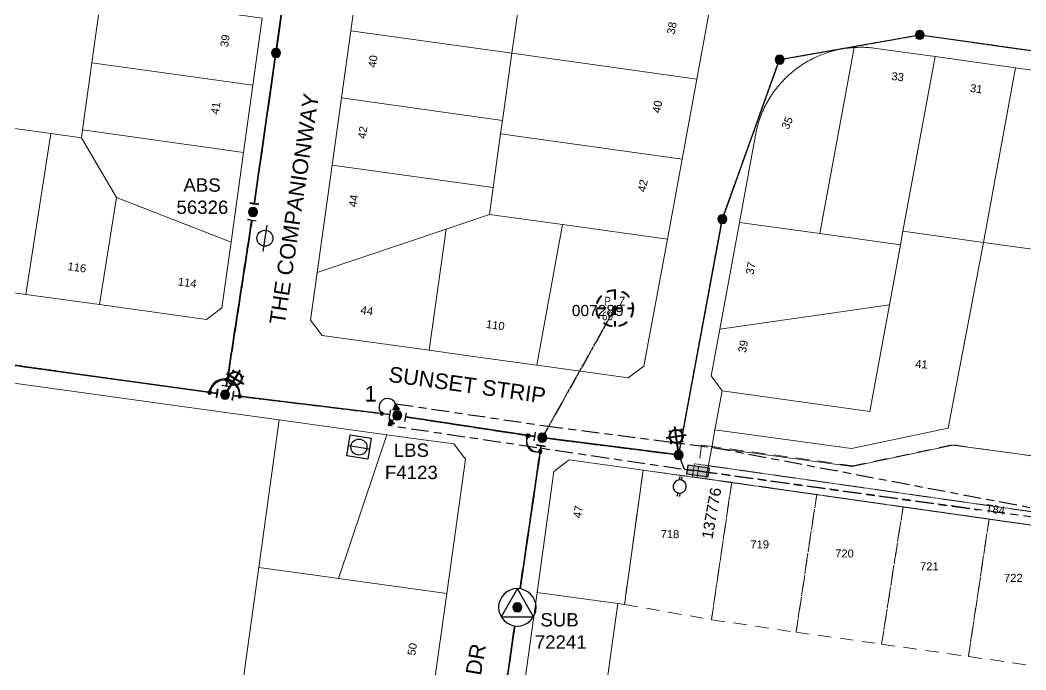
# Model space of a CAD drawing. Header units: metres. Extents: x 273078 to 274216, y 6095183 to 6095936.
# Drawn here: x 273690.5 to 273916.7, y 6095410.3 to 6095556.4 of the extents above; entities that cross this region are included whole.
import ezdxf
from ezdxf.enums import TextEntityAlignment as Align

# ---------------------------------------------------------------- set-up
doc = ezdxf.new("R2010")
doc.units = ezdxf.units.M
for name, pattern in [('Cable Exist OH', [1, 1, 0]), ('Cable Exist UG', [8.2, 4, -1.2, 1.8, -1.2]), ('Dash', [5, 3, -2]), ('HIDDEN', [0.375, 0.25, -0.125]), ('HIDDEN2', [0.1875, 0.125, -0.0625])]:
    doc.linetypes.add(name, pattern=pattern)
doc.layers.get('0').update_dxf_attribs({"color": 6})
for name, color, linetype, lineweight in [('Cadastre Developer_SP_EXT', 9, 'Continuous', 5), ('Cadastre Land Parcels_SP_EXT', 9, 'Continuous', 5), ('Cadastre Other Property_SP_EXT', 9, 'HIDDEN', 5)]:
    doc.layers.add(name, color=color, linetype=linetype, lineweight=lineweight)
for name, color, linetype in [('Equip_HV_EXT', 7, 'Continuous'), ('Equip_HV_NEW', 2, 'Continuous'), ('Equip_LV_EXT', 7, 'Continuous'), ('Equip_LV_NEW', 2, 'Continuous'), ('Equip_SL_EXT', 7, 'Continuous'), ('Equip_SP_EXT', 7, 'Continuous'), ('Equip_SP_HV_EXT', 7, 'Continuous'), ('Equip_SP_HV_NEW', 2, 'Continuous'), ('Equip_SP_SL_EXT', 7, 'Continuous'), ('Mains_HV_EXT', 7, 'Continuous'), ('Mains_HV_NEW_Hardwired', 7, 'Continuous'), ('Mains_LV_EXT', 7, 'Continuous'), ('Mains_LV_NEW_Hardwired', 2, 'Continuous'), ('Mains_SL_EXT', 7, 'Continuous'), ('Notes', 7, 'Continuous'), ('OH_Details_SP_MISC', 7, 'Continuous'), ('Sub_SP_TR_HV_LV_EXT', 7, 'Continuous'), ('SupportsOH_SP_TR_HV_LV_SL_EXT', 7, 'Continuous'), ('SupportsUG_SP_LV_EXT', 7, 'Continuous'), ('UG_Details_SP_MISC', 7, 'Continuous')]:
    doc.layers.add(name, color=color, linetype=linetype)
doc.styles.add('HVSW_LABEL', font='arial.ttf')
doc.styles.add('iecARIAL', font='arial.ttf', dxfattribs={"height": 2})
doc.styles.add('IESYMBOL1', font='isocp.shx')
doc.styles.add('POLE_LABEL', font='arial.ttf')
doc.styles.add('SLCP_LABEL', font='arial.ttf', dxfattribs={"height": 3.5})
doc.styles.get("Standard").update_dxf_attribs({"font": 'arial.ttf'})

# ---------------------------------------------------------------- blocks, each defined once
blk = doc.blocks.new('SUB_POLE_EXT')
blk.add_wipeout([(0, 4.22), (0.42, 4.2), (0.83, 4.14), (1.21, 4.05), (1.62, 3.9), (1.99, 3.72), (2.35, 3.51), (2.68, 3.26), (2.99, 2.99), (3.28, 2.66), (3.52, 2.34), (3.76, 1.92), (3.9, 1.62), (4.04, 1.23), (4.18, 0.63), (4.22, 0), (4.18, -0.61), (4.06, -1.15), (3.9, -1.62), (3.58, -2.24), (3.22, -2.73), (2.97, -3.01), (2.68, -3.26), (2.36, -3.5), (2, -3.72), (1.64, -3.89), (1.25, -4.03), (0.82, -4.14), (0.42, -4.2), (0, -4.22), (-0.41, -4.2), (-0.8, -4.15), (-1.21, -4.05), (-1.62, -3.9), (-1.99, -3.73), (-2.35, -3.51), (-2.68, -3.26), (-2.96, -3.02), (-3.23, -2.72), (-3.51, -2.35), (-3.71, -2.01), (-3.91, -1.6), (-4.05, -1.21), (-4.16, -0.76), (-4.22, -0.14), (-4.21, 0.39), (-4.14, 0.83), (-4.03, 1.27), (-3.9, 1.63), (-3.71, 2.02), (-3.5, 2.37), (-3.28, 2.67), (-2.99, 2.99), (-2.68, 3.27), (-2.33, 3.52), (-1.98, 3.73), (-1.63, 3.9), (-1.2, 4.05), (-0.78, 4.15), (-0.4, 4.21)])
blk.add_line((2.16, 0.48), (2.16, 0.48, 0))
blk.add_lwpolyline([(-4.22, 0, 1), (4.22, 0, 1)], format="xyb", close=True)
blk.add_lwpolyline([(2.14, 0.52), (0, 4.22), (-3.66, -2.11), (3.66, -2.11)], close=True)
for tag, height, flags, p in [('ASSET_NUM', 3.5, 8, (2, 2)), ('STREET_CODE', 0.2, 9, (1.5, 0)), ('CONSTRUCTED_VOLTAGE', 0.2, 9, (1.5, -0.2)), ('OPERATING_VOLTAGE', 0.2, 9, (1.5, -0.6)), ('OPERATED_BY', 0.2, 9, (1.5, -0.8)), ('ORIENTATION', 0.2, 9, (1.5, -1.2)), ('OWNED_BY', 0.2, 9, (1.5, -1.4)), ('SECONDARY_VOLTAGE', 0.2, 9, (1.5, -1.6)), ('STATE', 0.2, 9, (1.5, -1.8)), ('SUBSTATION_TYPE', 0.2, 9, (1.5, -2)), ('NO_PHASES', 0.2, 9, (1.5, -0.4)), ('MAINTAINED_BY', 0.2, 9, (1.5, -1)), ('USAGE', 0.2, 9, (1.5, -2.2)), ('STREETNAME', 0.2, 9, (1.5, -2.8)), ('SUBURB', 0.2, 9, (1.5, -3)), ('Z', 0.2, 1, (1.5, -3.4)), ('LEGEND', 0.2, 9, (1.5, -2.4)), ('LOCATION', 0.2, 9, (1.5, -2.6)), ('NOTES', 0.2, 9, (1.5, -3.2))]:
    blk.add_attdef(tag, text='', height=height, dxfattribs=dict(flags=flags)).set_placement(p, align=Align.MIDDLE_LEFT)
blk = doc.blocks.new('PILLAR_EXT')
blk.add_hatch(color=256).paths.add_polyline_path([(-2.475, 0.99), (-2.475, -0.99), (2.475, -0.99), (2.475, 0.99)])
blk.add_lwpolyline([(-2.475, -0.99), (2.475, -0.99), (2.475, 0.99), (-2.475, 0.99)], close=True)
at = {"style": 'iecARIAL', "flags": 8}
blk.add_attdef('ASSET_NUM', (1.5, 3.5), '', height=2.5, dxfattribs=at)
for tag, p, flags in [('OWNED_BY', (0, -0.2), 9), ('STATE', (0, -0.4), 9), ('SUPPORT_TYPE', (0, -0.6), 9), ('STREETNAME', (0, -1.8), 9), ('SUBURB', (0, -2), 1), ('USAGE', (0, -0.8), 9), ('LEGEND', (0, -1), 9), ('LOCATION', (0, -1.2), 9), ('NOTES', (0, -1.4), 9), ('PARENT', (0, -1.6), 9)]:
    blk.add_attdef(tag, p, '', height=0.2, dxfattribs=dict(flags=flags))
blk = doc.blocks.new('SL_LANTERN_EXT')
at = {"lineweight": 40}
for p, q in [((-1.46, 5.68), (-1.06, 5.28)), ((0, 1.97), (0, 6.47)), ((1.46, 5.68), (1.06, 5.28)), ((-2.25, 4.22), (2.25, 4.22)), ((-1.46, 2.76), (-1.06, 3.16)), ((0, 0), (0, 2.72)), ((1.46, 2.76), (1.06, 3.16))]:
    blk.add_line(p, q, dxfattribs=at)
blk.add_circle((0, 4.22), 1.5, dxfattribs=at)
at = {"style": 'iecARIAL', "flags": 8}
blk.add_attdef('ASSET_NUM', (1.5, 1.5), '', height=2.5, dxfattribs=at)
for tag, p, height, flags in [('OPERATING_VOLTAGE', (0.98, -1.65), 0.2, 9), ('ORIENTATION', (0.98, -1.85), 0.2, 9), ('OWNED_BY', (0.98, -2.05), 0.2, 9), ('STATE', (0.98, -2.25), 0.2, 9), ('CONSTRUCTED_VOLTAGE', (0.98, -0.65), 0.2, 9), ('CONTROL_TYPE', (0.98, -0.85), 0.2, 9), ('LANTERN_PURPOSE', (0.98, -1.05), 0.2, 9), ('LANTERN_TYPE', (0.98, -1.25), 0.2, 9), ('NO_PHASES', (0.98, -1.45), 0.2, 9), ('USAGE', (0.98, -2.45), 0.2, 9), ('LNUMBER', (2.18, -3.25), 2.5, 8), ('CEXIST', (0.98, -2.65), 0.2, 9), ('CNEW', (0.98, -2.85), 0.2, 9), ('CNUMBER', (0.98, -3.05), 0.2, 9), ('CREMOVE', (0.98, -3.25), 0.2, 9), ('CREPLACE', (0.98, -3.45), 0.2, 9), ('LKINGHEIGHT', (0.98, -3.65), 0.2, 9), ('LBRACKET', (0.98, -3.85), 0.2, 9), ('LBRACKETVOCAB', (0.98, -4.05), 0.2, 9), ('LCATEGORY', (0.98, -4.25), 0.2, 9), ('LCHARGE1', (0.98, -4.45), 0.2, 9), ('LCHARGE1PERCENT', (0.98, -4.65), 0.2, 9), ('LCHARGE2', (0.98, -4.85), 0.2, 9), ('LCHARGE2PERCENT', (0.98, -5.05), 0.2, 9), ('LCHARGE3', (0.98, -5.25), 0.2, 9), ('LCHARGE3PERCENT', (0.98, -5.45), 0.2, 9), ('LEXIST', (0.98, -5.65), 0.2, 9), ('LLAMP', (0.98, -5.85), 0.2, 9), ('LLAMPVOCAB', (0.98, -6.05), 0.2, 9), ('LMAST', (0.98, -6.25), 0.2, 9), ('LMASTVOCAB', (0.98, -6.45), 0.2, 9), ('LNEW', (0.98, -6.65), 0.2, 9), ('LANTNUMBER', (0.98, -6.85), 0.2, 9), ('STREETNAME', (0.98, -9.25), 0.2, 9), ('LOUTREACH', (0.98, -7.25), 0.2, 9), ('LOUTREACHVOCAB', (0.98, -7.45), 0.2, 9), ('LRATECODE', (0.98, -7.65), 0.2, 9), ('LREMOVE', (0.98, -7.85), 0.2, 9), ('LREPLACE', (0.98, -8.05), 0.2, 9), ('LTYPE', (0.98, -8.25), 0.2, 9), ('LTYPEVOCAB', (0.98, -8.45), 0.2, 9), ('LEGEND', (0.98, -8.65), 0.2, 9), ('LOCATION', (0.98, -8.85), 0.2, 9), ('NOTES', (0.98, -9.05), 0.2, 9), ('SUBURB', (0.98, -9.45), 0.2, 1)]:
    blk.add_attdef(tag, p, '', height=height, dxfattribs=dict(flags=flags))
blk = doc.blocks.new('POLE_EXT')
blk.add_hatch(color=256).paths.add_polyline_path([(-1, 0, 1), (1, 0, 1)])
blk.add_lwpolyline([(-1, 0, 1), (1, 0, 1)], format="xyb", close=True)
for tag, height, flags, p in [('pNumber', 2.5, 8, (-17.84, 2.07)), ('OWNED_BY', 0.2, 9, (1.35, -0.4)), ('SPECIAL_USE', 0.2, 9, (1.35, -0.8)), ('STATE', 0.2, 9, (1.35, -1)), ('cLV', 0.2, 9, (1.35, -1.4)), ('hDepth', 0.2, 9, (1.35, -1.6)), ('hDia', 0.2, 9, (1.35, -1.8)), ('cHV', 0.2, 9, (1.35, -2)), ('PARENT', 0.2, 9, (1.35, -0.6)), ('USAGE', 0.2, 9, (1.35, -1.2)), ('LBRACKET', 0.2, 9, (1.35, -2.2)), ('cLinedev', 0.2, 9, (1.35, -3.4)), ('pExisting', 0.2, 9, (1.35, -3.8)), ('pFooting', 0.2, 9, (1.35, -4.4)), ('pNew', 0.2, 9, (1.35, -4.6)), ('LExisting', 0.2, 9, (1.35, -2.4)), ('LANTNUMBER', 0.2, 9, (1.35, -2.6)), ('LOther', 0.2, 9, (1.35, -2.8)), ('LRemove', 0.2, 9, (1.35, -3)), ('LEGEND', 0.2, 9, (1.35, -3.2)), ('LOCATION', 0.2, 9, (1.35, -3.6)), ('PFNUMBER', 0.2, 9, (1.35, -4)), ('NEWPFNUMBER', 0.2, 9, (1.35, -4.2)), ('pRelocate', 0.2, 9, (1.35, -5)), ('pRemove', 0.2, 9, (1.35, -5.2)), ('pReplace', 0.2, 9, (1.35, -5.4)), ('pStay', 0.2, 9, (1.35, -5.6)), ('pType', 0.2, 9, (1.35, -5.8)), ('cspan', 0.2, 9, (1.35, -6)), ('STREETNAME', 0.2, 9, (1.35, -6.2)), ('SUBURB', 0.2, 9, (1.35, -6.4)), ('NOTES', 0.2, 9, (1.35, -6.6)), ('MAINTAINED_BY', 0.2, 9, (1.36, -6.81)), ('OPERATED_BY', 0.2, 9, (1.36, -7.01))]:
    blk.add_attdef(tag, text='', height=height, dxfattribs=dict(flags=flags)).set_placement(p, align=Align.MIDDLE_LEFT)
at = {"style": 'POLE_LABEL'}
for tag, height, flags, p in [('ASSET_NUM', 2.5, 8, (2, 2)), ('STRUCTURE_PLANT_NUMBER', 0.2, 9, (1.35, 0.03)), ('STREET_CODE', 0.2, 9, (1.35, -0.2))]:
    blk.add_attdef(tag, text='', height=height, dxfattribs=dict(at, flags=flags)).set_placement(p, align=Align.MIDDLE_LEFT)
at = {"flags": 1}
blk.add_attdef('Z', (1.35, -7.33), '', height=0.2, dxfattribs=at)
blk = doc.blocks.new('LV_UG_LINKS_OPEN_EXT')
blk.add_wipeout([(-0.25, 1.47), (-0.43, 1.43), (-0.61, 1.36), (-0.77, 1.28), (-0.93, 1.17), (-1.07, 1.05), (-1.19, 0.9), (-1.29, 0.75), (-1.38, 0.58), (-1.44, 0.4), (-1.48, 0.22), (-1.49, 0.03), (-1.49, -0.16), (-1.45, -0.34), (-1.4, -0.52), (-1.32, -0.69), (-1.23, -0.85), (-1.11, -1), (-0.98, -1.13), (-0.83, -1.24), (-0.66, -1.34), (-0.49, -1.41), (-0.31, -1.46), (-0.13, -1.49), (0.06, -1.49), (0.25, -1.47), (0.43, -1.43), (0.61, -1.36), (0.77, -1.28), (0.93, -1.17), (1.07, -1.05), (1.19, -0.9), (1.29, -0.75), (1.38, -0.58), (1.44, -0.4), (1.48, -0.22), (1.49, -0.03), (1.49, 0.16), (1.45, 0.34), (1.4, 0.52), (1.32, 0.69), (1.23, 0.85), (1.11, 1), (0.98, 1.13), (0.83, 1.24), (0.66, 1.34), (0.49, 1.41), (0.31, 1.46), (0.13, 1.49), (-0.06, 1.49)])
for p, q in [((-0.25, 1.47), (-0.25, 2.22)), ((0.25, 1.47), (0.25, 2.22)), ((-0.25, -1.47), (-0.25, -2.22)), ((0.25, -1.47), (0.25, -2.22))]:
    blk.add_line(p, q)
blk.add_lwpolyline([(0, -1.49, 1), (0, 1.49, 1)], format="xyb", close=True)
at = {"flags": 9}
for tag, p in [('ACTUAL_STATUS', (0, 0)), ('CONSTRUCTED_VOLTAGE', (0, -0.2)), ('OPERATING_VOLTAGE', (0, -0.6)), ('ORIENTATION', (0, -0.8)), ('STATE', (0, -1)), ('SWITCH_TYPE', (0, -1.2)), ('NO_PHASES', (0, -0.4)), ('USAGE', (0, -1.4)), ('NOTES', (0, -1.6))]:
    blk.add_attdef(tag, text='', height=0.2, dxfattribs=at).set_placement(p, align=Align.MIDDLE_LEFT)
at = {"flags": 1}
blk.add_attdef('Z', (0, 0), '', height=0.2, dxfattribs=at)
blk = doc.blocks.new('HV_ABS_CLOSED_EXT')
blk.add_line((-3, 6.87), (3, 6.87))
blk.add_circle((0, 6.87), 1.8)
at = {"style": 'HVSW_LABEL'}
for tag, height, flags, p in [('ASSET_NUM', 3.5, 8, (2, 2)), ('STREET_CODE', 0.2, 9, (0, -0.2))]:
    blk.add_attdef(tag, text='', height=height, dxfattribs=dict(at, flags=flags)).set_placement(p, align=Align.MIDDLE_LEFT)
at = {"flags": 1}
blk.add_attdef('Z', (0, 0), '', height=0.2, dxfattribs=at)
at = {"flags": 9}
for tag, p in [('ACTUAL_STATUS', (0, -0.4)), ('CONSTRUCTED_VOLTAGE', (0, -0.6)), ('OPERATING_VOLTAGE', (0, -1)), ('ORIENTATION', (0, -1.2)), ('OWNED_BY', (0, -1.4)), ('STATE', (0, -1.6)), ('SWITCH_TYPE', (0, -1.8)), ('NO_PHASES', (0, -0.8)), ('USAGE', (0, -2)), ('LEGEND', (0, -2.2)), ('STREETNAME', (0, -2.6)), ('SUBURB', (0, -2.8)), ('LOCATION', (0, -2.4)), ('NOTES', (0, -3))]:
    blk.add_attdef(tag, text='', height=0.2, dxfattribs=at).set_placement(p, align=Align.MIDDLE_LEFT)
blk = doc.blocks.new('SLCP_ZELL_EXT')
blk.add_wipeout([(-0.24, 7.5), (-0.71, 7.47), (-1.17, 7.41), (-1.64, 7.32), (-2.09, 7.21), (-2.54, 7.06), (-2.98, 6.89), (-3.41, 6.69), (-3.82, 6.46), (-4.22, 6.21), (-4.6, 5.93), (-4.96, 5.63), (-5.31, 5.31), (-5.63, 4.96), (-5.93, 4.6), (-6.21, 4.22), (-6.46, 3.82), (-6.69, 3.41), (-6.89, 2.98), (-7.06, 2.54), (-7.21, 2.09), (-7.32, 1.64), (-7.41, 1.17), (-7.47, 0.71), (-7.5, 0.24), (-7.5, -0.24), (-7.47, -0.71), (-7.41, -1.17), (-7.32, -1.64), (-7.21, -2.09), (-7.06, -2.54), (-6.89, -2.98), (-6.69, -3.41), (-6.46, -3.82), (-6.21, -4.22), (-5.93, -4.6), (-5.63, -4.96), (-5.31, -5.31), (-4.96, -5.63), (-4.6, -5.93), (-4.22, -6.21), (-3.82, -6.46), (-3.41, -6.69), (-2.98, -6.89), (-2.54, -7.06), (-2.09, -7.21), (-1.64, -7.32), (-1.17, -7.41), (-0.71, -7.47), (-0.24, -7.5), (0.24, -7.5), (0.71, -7.47), (1.17, -7.41), (1.64, -7.32), (2.09, -7.21), (2.54, -7.06), (2.98, -6.89), (3.41, -6.69), (3.82, -6.46), (4.22, -6.21), (4.6, -5.93), (4.96, -5.63), (5.31, -5.31), (5.63, -4.96), (5.93, -4.6), (6.21, -4.22), (6.46, -3.82), (6.69, -3.41), (6.89, -2.98), (7.06, -2.54), (7.21, -2.09), (7.32, -1.64), (7.41, -1.17), (7.47, -0.71), (7.5, -0.24), (7.5, 0.24), (7.47, 0.71), (7.41, 1.17), (7.32, 1.64), (7.21, 2.09), (7.06, 2.54), (6.89, 2.98), (6.69, 3.41), (6.46, 3.82), (6.21, 4.22), (5.93, 4.6), (5.63, 4.96), (5.31, 5.31), (4.96, 5.63), (4.6, 5.93), (4.22, 6.21), (3.82, 6.46), (3.41, 6.69), (2.98, 6.89), (2.54, 7.06), (2.09, 7.21), (1.64, 7.32), (1.17, 7.41), (0.71, 7.47), (0.24, 7.5)])
at = {"linetype": 'Dash', "lineweight": 40, "ltscale": 0.7}
for p, q in [((0, 4.11), (0, -4.11)), ((-4.11, 0), (4.11, 0))]:
    blk.add_line(p, q, dxfattribs=at)
blk.add_circle((0, 0), 4.11, dxfattribs=at)
at = {"lineweight": 40, "style": 'IESYMBOL1'}
for s, p in [('P', (-1.6, 0)), ('Z', (1.7, 0)), ('60', (-1.61, -3.31))]:
    blk.add_text(s, height=2, dxfattribs=at).set_placement(p, align=Align.BOTTOM_CENTER)
at = {"style": 'SLCP_LABEL'}
for tag, height, flags, p in [('ASSET_NUM', 2.5, 8, (2, 2)), ('STREET_CODE', 0.2, 9, (0, -0.2))]:
    blk.add_attdef(tag, text='', height=height, dxfattribs=dict(at, flags=flags)).set_placement(p, align=Align.MIDDLE_LEFT)
at = {"flags": 1}
blk.add_attdef('Z', (0, 0), '', height=0.2, dxfattribs=at)
at = {"flags": 9}
for tag, p in [('CONSTRUCTED_VOLTAGE', (0, -0.4)), ('CONTROL_TYPE', (0, -0.6)), ('OPERATING_VOLTAGE', (0, -1)), ('ORIENTATION', (0, -1.2)), ('OWNED_BY', (0, -1.4)), ('STATE', (0, -2)), ('NO_PHASES', (0, -0.8)), ('USAGE', (0, -1.6)), ('LOCATION', (0, -1.8)), ('NOTES', (0, -2.2))]:
    blk.add_attdef(tag, text='', height=0.2, dxfattribs=at).set_placement(p, align=Align.MIDDLE_LEFT)
blk = doc.blocks.new('UGOH_NEW')
blk.add_hatch(color=256).paths.add_polyline_path([(-0.75, 1.7), (0.75, 1.7), (0, 3)])
at = {"color": 1}
blk.add_lwpolyline([(-0.75, 1.7), (0.75, 1.7), (0, 3)], close=True, dxfattribs=at)
for tag, flags, p in [('CONSTRUCTED_VOLTAGE', 9, (1.5, 0)), ('ACTUAL_STATUS', 9, (1.5, -1.6)), ('OPERATING_VOLTAGE', 9, (1.5, -0.2)), ('ORIENTATION', 9, (1.5, -0.4)), ('STATE', 9, (1.5, -0.6)), ('OWNED_BY', 9, (1.5, -1)), ('OPERATED_BY', 9, (1.5, -1.2)), ('TYPE', 1, (1.5, -2)), ('USAGE', 9, (1.5, -0.8)), ('MAINTAINED_BY', 9, (1.5, -1.4)), ('NUMBER_OF_PHASES', 9, (1.5, -1.8))]:
    blk.add_attdef(tag, text='', height=0.2, dxfattribs=dict(flags=flags)).set_placement(p, align=Align.MIDDLE_LEFT)
blk = doc.blocks.new('*U140')
blk.add_line((-2.4, 5.4), (2.4, 5.4))
blk.add_lwpolyline([(-2.4, 5.4), (-2.4, 7.8), (2.4, 7.8), (2.4, 3), (-2.4, 3), (-2.4, 5.4)])
blk.add_circle((0, 5.4), 1.8)
for tag, height, flags, p in [('ASSET_NUM', 3.5, 8, (2, 2)), ('ACTUAL_STATUS', 0.2, 9, (1.5, 0)), ('CONSTRUCTED_VOLTAGE', 0.2, 9, (1.5, -0.2)), ('OPERATING_VOLTAGE', 0.2, 9, (1.5, -0.6)), ('ORIENTATION', 0.2, 9, (1.5, -0.8)), ('OWNED_BY', 0.2, 9, (1.5, -1)), ('OPERATED_BY', 0.2, 9, (1.5, -1.2)), ('STATE', 0.2, 9, (1.5, -1.6)), ('SWITCH_TYPE', 0.2, 9, (1.5, -1.8)), ('NO_PHASES', 0.2, 9, (1.5, -0.4)), ('MAINTAINED_BY', 0.2, 9, (1.5, -1.4)), ('USAGE', 0.2, 9, (1.5, -2)), ('LEGEND', 0.2, 9, (1.5, -2.2)), ('STREETNAME', 0.2, 9, (1.5, -2.8)), ('SUBURB', 0.2, 9, (1.5, -3)), ('Z', 0.2, 1, (1.5, -3.4)), ('LOCATION', 0.2, 9, (1.5, -2.4)), ('NOTES', 0.2, 9, (1.5, -2.6)), ('LABEL_ALIGNMENT', 0.2, 9, (1.5, -3.2))]:
    blk.add_attdef(tag, text='', height=height, dxfattribs=dict(flags=flags)).set_placement(p, align=Align.MIDDLE_LEFT)
blk = doc.blocks.new('LV_End Shackle_NEW')
for tag, flags, p in [('CONNECTOR_TYPE', 9, (1.5, 0)), ('CONSTRUCTED_VOLTAGE', 9, (1.5, -0.2)), ('OPERATING_VOLTAGE', 9, (1.5, -0.6)), ('ORIENTATION', 9, (1.5, -0.8)), ('OWNED_BY', 9, (1.5, -1)), ('OPERATED_BY', 9, (1.5, -1.2)), ('STATE', 9, (1.5, -1.6)), ('Z', 1, (1.5, -2.2)), ('NO_PHASES', 9, (1.5, -0.4)), ('MAINTAINED_BY', 9, (1.5, -1.4)), ('USAGE', 9, (1.5, -1.8)), ('NOTES', 9, (1.5, -2))]:
    blk.add_attdef(tag, text='', height=0.2, dxfattribs=dict(flags=flags)).set_placement(p, align=Align.MIDDLE_LEFT)
blk.add_wipeout([(-0.25, 0), (-0.25, 1.81), (0.25, 1.82), (0.25, 0)])
blk.add_line((1, 1.81), (-1, 1.81))
blk = doc.blocks.new('BOND POINT')
blk.add_hatch(color=256).paths.add_polyline_path([(-1, 0, 1), (1, 0, 1)])
blk.add_lwpolyline([(-1, 0, 1), (1, 0, 1)], format="xyb", close=True)
blk = doc.blocks.new('HV_End Shackle_NEW')
for tag, flags, p in [('CONNECTOR_TYPE', 9, (1.5, 0)), ('CONSTRUCTED_VOLTAGE', 9, (1.5, -0.2)), ('OPERATING_VOLTAGE', 9, (1.5, -0.6)), ('ORIENTATION', 9, (1.5, -0.8)), ('OWNED_BY', 9, (1.5, -1)), ('OPERATED_BY', 9, (1.5, -1.2)), ('STATE', 9, (1.5, -1.6)), ('Z', 1, (1.5, -2.2)), ('NO_PHASES', 9, (1.5, -0.4)), ('MAINTAINED_BY', 9, (1.5, -1.4)), ('USAGE', 9, (1.5, -1.8)), ('NOTES', 9, (1.5, -2))]:
    blk.add_attdef(tag, text='', height=0.2, dxfattribs=dict(flags=flags)).set_placement(p, align=Align.MIDDLE_LEFT)
blk.add_wipeout([(-0.25, 0), (-0.25, 1.81), (0.25, 1.82), (0.25, 0)])
blk.add_line((1, 1.81), (-1, 1.81))

msp = doc.modelspace()

# ---------------------------------------------------------------- linework, layer by layer
at = {"layer": 'Cadastre Developer_SP_EXT', "linetype": 'Dash'}
for points in [[(273941.01, 6095501.85), (273933.16, 6095456.31), (273900.14, 6095460.92), (273877.84, 6095456.18), (273846.24, 6095460.52), (273843.74, 6095460.82), (273842.74, 6095453.54), (274020.35, 6095428.28), (274021.7, 6095435.27), (274023.9, 6095445.37), (274024.77, 6095449.54), (274027.03, 6095464.07), (274031.18, 6095489.37), (273941.01, 6095501.85)], [(273830.6, 6095455.19), (273826.4, 6095424.99), (273845.98, 6095421.56), (273850.52, 6095452.48), (273830.6, 6095455.19)], [(273850.52, 6095452.48), (273845.98, 6095421.56), (273865.01, 6095418.76), (273869.66, 6095449.71), (273850.52, 6095452.48)], [(273869.66, 6095449.71), (273865.01, 6095418.76), (273884.25, 6095416.07), (273889.08, 6095446.95), (273869.66, 6095449.71)], [(273889.08, 6095446.95), (273884.25, 6095416.07), (273903.79, 6095413.3), (273908.42, 6095444.2), (273889.08, 6095446.95)], [(273908.42, 6095444.2), (273903.79, 6095413.3), (273922.95, 6095410.51), (273927.96, 6095441.42), (273908.42, 6095444.2)]]:
    msp.add_lwpolyline(points, close=True, dxfattribs=at)
at = {"layer": 'Cadastre Land Parcels_SP_EXT', "linetype": 'Continuous'}
for points in [[(273682.16, 6095533.04), (273697.38, 6095530.91), (273704.23, 6095529.95), (273704.49, 6095531.75), (273704.49, 6095531.75), (273706.6, 6095546.87), (273708.71, 6095561.98), (273710.82, 6095577.1), (273712.94, 6095592.21), (273715.05, 6095607.33), (273717.16, 6095622.44), (273719.27, 6095637.56), (273721.38, 6095652.67), (273723.5, 6095667.78), (273725.61, 6095682.9)], [(273739.95, 6095403.12), (273742.05, 6095418.21), (273742.05, 6095418.21), (273744.14, 6095433.32), (273748.75, 6095466.54), (273729.63, 6095469.19), (273499.52, 6095501.08)]]:
    msp.add_lwpolyline(points, dxfattribs=at)
for points in [[(273803.21, 6095564.11), (273766.98, 6095569.17), (273764.86, 6095554.05), (273801.09, 6095549), (273803.21, 6095564.11)], [(273846.01, 6095561.2), (273803.62, 6095567.08), (273803.21, 6095564.11), (273801.09, 6095549), (273842.69, 6095543.19), (273846.01, 6095561.2)], [(273744.94, 6095556.89), (273708.71, 6095561.98), (273706.6, 6095546.87), (273742.83, 6095541.78), (273744.94, 6095556.89)], [(273801.09, 6095549), (273764.86, 6095554.05), (273762.75, 6095538.93), (273798.98, 6095533.88), (273801.09, 6095549)], [(273842.69, 6095543.19), (273801.09, 6095549), (273798.98, 6095533.88), (273798.55, 6095530.84), (273839.37, 6095525.18), (273842.69, 6095543.19)], [(273878.09, 6095550.28), (273877.65, 6095550.25), (273877.22, 6095550.22), (273876.79, 6095550.17), (273876.36, 6095550.12), (273875.93, 6095550.06), (273875.5, 6095549.99), (273875.08, 6095549.91), (273874.65, 6095549.83), (273874.23, 6095549.74), (273873.81, 6095549.64), (273873.39, 6095549.53), (273872.97, 6095549.42), (273872.55, 6095549.29), (273872.14, 6095549.16), (273871.73, 6095549.03), (273871.32, 6095548.88), (273870.92, 6095548.73), (273870.51, 6095548.57), (273870.11, 6095548.41), (273869.72, 6095548.23), (273869.32, 6095548.05), (273868.93, 6095547.87), (273868.54, 6095547.67), (273868.16, 6095547.47), (273867.78, 6095547.26), (273867.4, 6095547.05), (273867.03, 6095546.83), (273866.66, 6095546.6), (273866.3, 6095546.36), (273865.94, 6095546.12), (273865.59, 6095545.87), (273865.23, 6095545.62), (273864.89, 6095545.36), (273864.55, 6095545.09), (273864.21, 6095544.82), (273863.88, 6095544.54), (273863.55, 6095544.25), (273863.23, 6095543.96), (273862.92, 6095543.67), (273862.6, 6095543.36), (273862.3, 6095543.06), (273862, 6095542.74), (273861.71, 6095542.42), (273861.42, 6095542.1), (273861.14, 6095541.77), (273860.86, 6095541.44), (273860.59, 6095541.1), (273860.33, 6095540.76), (273860.07, 6095540.41), (273859.82, 6095540.06), (273859.57, 6095539.7), (273859.33, 6095539.34), (273859.1, 6095538.97), (273858.88, 6095538.6), (273858.66, 6095538.23), (273858.45, 6095537.85), (273858.24, 6095537.47), (273858.04, 6095537.08), (273857.85, 6095536.69), (273857.67, 6095536.3), (273857.49, 6095535.91), (273857.32, 6095535.51), (273857.16, 6095535.1), (273857, 6095534.7), (273856.85, 6095534.29), (273856.71, 6095533.88), (273856.58, 6095533.47), (273856.45, 6095533.06), (273856.34, 6095532.64), (273856.22, 6095532.22), (273856.12, 6095531.8), (273856.03, 6095531.38), (273855.94, 6095530.95), (273855.86, 6095530.53), (273852.25, 6095510.95), (273870.37, 6095508.43), (273878.09, 6095550.28)], [(273889.05, 6095508.96), (273896.29, 6095548.23), (273883.02, 6095550.1), (273882.61, 6095550.15), (273882.2, 6095550.2), (273881.79, 6095550.24), (273881.38, 6095550.27), (273880.97, 6095550.3), (273880.56, 6095550.32), (273880.15, 6095550.33), (273879.73, 6095550.33), (273879.32, 6095550.33), (273878.91, 6095550.32), (273878.5, 6095550.31), (273878.09, 6095550.28), (273870.37, 6095508.43), (273888.49, 6095505.92), (273889.05, 6095508.96)], [(273742.83, 6095541.78), (273706.6, 6095546.87), (273704.49, 6095531.75), (273740.72, 6095526.66), (273742.83, 6095541.78)], [(273914.4, 6095545.69), (273896.29, 6095548.23), (273889.05, 6095508.96), (273907.16, 6095506.45), (273914.4, 6095545.69)], [(273932.5, 6095543.14), (273914.4, 6095545.69), (273907.16, 6095506.45), (273925.27, 6095503.94), (273932.5, 6095543.14)], [(273798.55, 6095530.84), (273798.98, 6095533.88), (273762.75, 6095538.93), (273760.64, 6095523.81), (273796.86, 6095518.76), (273798.55, 6095530.84)], [(273697.38, 6095530.91), (273682.16, 6095533.04), (273676.52, 6095496.87), (273691.74, 6095494.76), (273697.38, 6095530.91)], [(273712.11, 6095516.56), (273704.23, 6095529.95), (273697.38, 6095530.91), (273691.74, 6095494.76), (273708.35, 6095492.45), (273712.11, 6095516.56)], [(273740.72, 6095526.66), (273704.49, 6095531.75), (273704.23, 6095529.95), (273712.11, 6095516.56), (273737.9, 6095506.52), (273740.72, 6095526.66)], [(273839.37, 6095525.18), (273798.55, 6095530.84), (273796.86, 6095518.76), (273796.01, 6095512.72), (273812.49, 6095510.44), (273836.05, 6095507.17), (273839.37, 6095525.18)], [(273786.32, 6095509.45), (273796.01, 6095512.72), (273796.86, 6095518.76), (273760.64, 6095523.81), (273757.26, 6095499.66), (273786.32, 6095509.45)], [(273735.84, 6095491.72), (273737.9, 6095506.52), (273712.11, 6095516.56), (273708.35, 6095492.45), (273732.39, 6095489.12), (273735.84, 6095491.72)], [(273812.49, 6095510.44), (273796.01, 6095512.72), (273786.32, 6095509.45), (273782.5, 6095482.17), (273790.78, 6095481.03), (273806.67, 6095478.83), (273812.49, 6095510.44)], [(273830.74, 6095478.57), (273836.05, 6095507.17), (273812.49, 6095510.44), (273806.67, 6095478.83), (273817.07, 6095477.38), (273827.2, 6095476), (273830.74, 6095478.57)], [(273886, 6095492.43), (273888.49, 6095505.92), (273870.37, 6095508.43), (273852.25, 6095510.95), (273847.82, 6095486.96), (273886, 6095492.43)], [(273786.32, 6095509.45), (273757.26, 6095499.66), (273755.77, 6095488.96), (273758.37, 6095485.52), (273782.5, 6095482.17), (273786.32, 6095509.45)], [(273907.16, 6095506.45), (273889.05, 6095508.96), (273888.49, 6095505.92), (273887.04, 6095498.09), (273886, 6095492.43), (273881.58, 6095468.44), (273848.36, 6095473.05), (273846.76, 6095464.27), (273877.45, 6095460.09), (273899.25, 6095464.68), (273907.16, 6095506.45)], [(273941.54, 6095501.69), (273925.27, 6095503.94), (273907.16, 6095506.45), (273899.25, 6095464.68), (273877.45, 6095460.09), (273846.76, 6095464.27), (273846.03, 6095460.33), (273877.61, 6095456.03), (273900.29, 6095460.82), (273933.3, 6095456.37), (273941.54, 6095501.69)], [(273886, 6095492.43), (273847.82, 6095486.96), (273845.89, 6095476.46), (273848.36, 6095473.05), (273881.58, 6095468.44), (273886, 6095492.43)], [(273772.98, 6095463.18), (273755.6, 6095465.59), (273748.75, 6095466.54), (273744.14, 6095433.32), (273756.23, 6095431.64), (273762.05, 6095430.83), (273772.98, 6095463.18)], [(273790.62, 6095457.66), (273788.01, 6095461.1), (273778.95, 6095462.35), (273772.98, 6095463.18), (273762.05, 6095430.83), (273786.43, 6095427.46), (273790.62, 6095457.66)], [(273782.32, 6095398.29), (273782.49, 6095399.31), (273782.65, 6095400.34), (273782.81, 6095401.36), (273782.95, 6095402.39), (273786.43, 6095427.46), (273762.05, 6095430.83), (273756.23, 6095431.64), (273744.14, 6095433.32), (273742.05, 6095418.21), (273739.95, 6095403.12), (273746, 6095402.28), (273782.15, 6095397.27), (273782.32, 6095398.29)]]:
    msp.add_lwpolyline(points, close=True, dxfattribs=at)
at = {"layer": 'Cadastre Other Property_SP_EXT', "linetype": 'HIDDEN2'}
msp.add_lwpolyline([(273842.18, 6095456.65), (273841.67, 6095453.68), (274020.35, 6095428.28), (274020.92, 6095431.22), (273842.18, 6095456.65)], close=True, dxfattribs=at)
at = {"layer": 'Mains_HV_EXT', "linetype": 'Cable Exist OH'}
for points in [[(273754.02, 6095592.2), (273742.89, 6095513.33)], [(273736.57, 6095472.21), (273687.19, 6095479.08), (273637.41, 6095485.91), (273591.46, 6095492.39), (273531.77, 6095500.68), (273493.52, 6095506), (273446.63, 6095512.37), (273415.72, 6095516.82), (273377.68, 6095522.1)], [(273742.89, 6095513.33), (273736.57, 6095472.21)], [(273736.57, 6095472.21), (273775.39, 6095467.51)], [(273775.37, 6095467.48), (273807.91, 6095462.52)], [(273807.91, 6095462.52), (273802.31, 6095424.35)]]:
    msp.add_lwpolyline(points, dxfattribs=at)
at = {"layer": 'Mains_LV_EXT', "linetype": 'Cable Exist OH'}
for points in [[(273754.02, 6095592.18), (273748.01, 6095549.07)], [(273861.3, 6095547.57), (273892.84, 6095553.13)], [(273892.84, 6095553.13), (273942.04, 6095546.23)], [(273748.01, 6095549.07), (273742.87, 6095513.36)], [(273848.42, 6095511.68), (273861.3, 6095547.57)], [(273742.89, 6095513.36), (273742.88, 6095513.27), (273736.57, 6095472.21)], [(273838.61, 6095458.63), (273848.42, 6095511.68)], [(273687.19, 6095479.08), (273736.57, 6095472.21)], [(273736.57, 6095472.21), (273775.32, 6095467.52)], [(273775.3, 6095467.49), (273807.91, 6095462.52)], [(273802.31, 6095424.35), (273807.91, 6095462.52)], [(273807.91, 6095462.52), (273838.61, 6095458.63)], [(273802.31, 6095424.35), (273796.21, 6095382.11)]]:
    msp.add_lwpolyline(points, dxfattribs=at)
at = {"layer": 'Mains_LV_EXT', "linetype": 'Cable Exist UG'}
msp.add_lwpolyline([(273968.84, 6095437.61), (273842.95, 6095455.02)], dxfattribs=at)
at = {"layer": 'Mains_SL_EXT', "linetype": 'Cable Exist OH'}
for points in [[(273736.55, 6095472.2), (273742.85, 6095513.28), (273748.01, 6095549.07), (273754.02, 6095592.18), (273759.6, 6095631.64), (273766.06, 6095677.35)], [(273838.61, 6095458.63), (273848.42, 6095511.68), (273861.3, 6095547.57), (273892.84, 6095553.13), (273942.04, 6095546.23), (273992.43, 6095539.03)], [(273736.57, 6095472.21), (273687.19, 6095479.08), (273637.41, 6095485.91)], [(273807.91, 6095462.52), (273775.3, 6095467.49), (273736.55, 6095472.2)], [(273780.78, 6095347.31), (273796.21, 6095382.11), (273802.31, 6095424.35), (273807.91, 6095462.52)], [(273807.91, 6095462.52), (273838.61, 6095458.63)]]:
    msp.add_lwpolyline(points, dxfattribs=at)
at = {"layer": 'OH_Details_SP_MISC', "color": 7, "linetype": 'Continuous', "flags": 128}
for points in [[(273736.57, 6095472.28), (273742.89, 6095513.36), (273748.01, 6095549.07), (273754.02, 6095592.2), (273766.06, 6095677.35)], [(273838.67, 6095458.62), (273848.42, 6095511.68), (273861.3, 6095547.57), (273892.84, 6095553.13), (273942.04, 6095546.23), (273992.43, 6095539.03)], [(273807.92, 6095462.55), (273802.31, 6095424.35), (273796.21, 6095382.11), (273780.78, 6095347.31), (273724.24, 6095369.49)]]:
    msp.add_lwpolyline(points, dxfattribs=at)

# ---------------------------------------------------------------- block references
at = {"layer": 'Equip_SP_EXT', "linetype": 'Continuous', "rotation": 136.8269211457138}
msp.add_blockref('UGOH_NEW', (273775.3, 6095467.49), dxfattribs=at)
at = {"layer": 'Equip_SP_HV_EXT', "rotation": 261.1222734807371}
msp.add_blockref('HV_ABS_CLOSED_EXT', (273738.73, 6095508.44), dxfattribs=at)
at = {"layer": 'Equip_SP_HV_NEW', "linetype": 'Continuous', "rotation": 350.9387110154407}
msp.add_blockref('*U140', (273765.83, 6095455.06), dxfattribs=at)
at = {"layer": 'Equip_SP_SL_EXT'}
for p, rotation in [((273736.57, 6095472.21), 328.123919400167), ((273838.61, 6095458.63), 7.858055925583776)]:
    msp.add_blockref('SL_LANTERN_EXT', p, dxfattribs=dict(at, rotation=rotation))
at = {"layer": 'Mains_HV_NEW_Hardwired', "linetype": 'Continuous', "xscale": 0.35, "yscale": 0.35, "zscale": 0.35}
for p in [(273733.01, 6095472.64), (273771.83, 6095467.94)]:
    msp.add_blockref('BOND POINT', p, dxfattribs=at)
at = {"layer": 'Mains_LV_NEW_Hardwired', "linetype": 'Continuous', "xscale": 0.35, "yscale": 0.35, "zscale": 0.35}
msp.add_blockref('BOND POINT', (273804.53, 6095462.99), dxfattribs=at)
at = {"layer": 'SupportsOH_SP_TR_HV_LV_SL_EXT'}
for p in [(273892.84, 6095553.13), (273748.01, 6095549.07), (273861.3, 6095547.57), (273848.42, 6095511.68), (273838.61, 6095458.63)]:
    msp.add_blockref('POLE_EXT', p, dxfattribs=at)
at = {"layer": 'SupportsUG_SP_LV_EXT'}
ref = msp.add_blockref('PILLAR_EXT', (273842.95, 6095455.02), dxfattribs=dict(at, rotation=352.2160107491886))
ref.add_attrib('ASSET_NUM', '137776', dxfattribs={"layer": '0', "height": 2.5, "rotation": 79.8976, "style": 'iecARIAL'}).set_placement((273847, 6095451.26), align=Align.MIDDLE_RIGHT)

# ---------------------------------------------------------------- texts
at = {"layer": 'Cadastre Developer_SP_EXT'}
for s, p in [('718', (273834.54, 6095439.91)), ('719', (273854.74, 6095437.61)), ('720', (273873.81, 6095435.56)), ('721', (273892.89, 6095432.68)), ('722', (273911.79, 6095430.08))]:
    msp.add_text(s, height=1.8, dxfattribs=at).set_placement(p)
at = {"layer": 'Cadastre Land Parcels_SP_EXT'}
for s, rotation, p in [('38', 79.0816, (273837.66, 6095553.11)), ('39', 81.5102, (273737.22, 6095550.29)), ('40', 81.5102, (273770.49, 6095545.66)), ('33', 352.105, (273886.37, 6095543.01)), ('31', 352.1054, (273904.05, 6095540.32)), ('41', 81.51, (273735.11, 6095535.14)), ('40', 79.0817, (273834.4, 6095535.42)), ('35', 65.7192, (273863.24, 6095531.69)), ('42', 81.5099, (273768.18, 6095529.65)), ('42', 79.0816, (273831.14, 6095517.65)), ('44', 81.5098, (273766.12, 6095514.28)), ('116', 352.0528, (273701.04, 6095500.22)), ('37', 79.0816, (273855.41, 6095499.08)), ('114', 352.0526, (273725.86, 6095496.79)), ('44', 352.0531, (273766.96, 6095490.39)), ('44', 79.0817, (273825.8, 6095487.47)), ('110', 352.0527, (273795.16, 6095487.23)), ('39', 79.0818, (273853.7, 6095481.5)), ('41', 355.6406, (273891.77, 6095478.26)), ('47', 81.253, (273816.62, 6095444.31)), ('50', 81.17, (273779.33, 6095413.41))]:
    msp.add_text(s, height=1.8, rotation=rotation, dxfattribs=at).set_placement(p)
at = {"layer": 'Mains_LV_EXT'}
msp.add_text('T84', height=1.8, rotation=351.9958, dxfattribs=at).set_placement((273907.57, 6095445.78))
at = {"layer": 'Notes'}
for s, rotation, p in [('THE COMPANIONWAY', 81.51, (273749.96, 6095487.79)), ('SUNSET STRIP', 352.0529, (273773.18, 6095475.12)), ('MANYANA DR', 80.1969, (273789.73, 6095383.7))]:
    msp.add_text(s, height=3.5, rotation=rotation, dxfattribs=at).set_placement(p)
at = {"layer": 'Notes', "color": 2, "linetype": 'Continuous', "char_height": 3, "attachment_point": 1, "style": 'iecARIAL'}
for s, insert in [('\\pi8.515;ABS\\P\\pi6.9547;56326', (273718.68, 6095520.85)), ('\\pi8.9008;LBS\\P\\pi6.924;F4123', (273765.6, 6095461.2))]:
    msp.add_mtext_dynamic_manual_height_columns(s, width=25.1972, gutter_width=10, heights=[0], dxfattribs=dict(at, insert=insert))

# ---------------------------------------------------------------- next in the draw order: block references
at = {"layer": 'Equip_LV_NEW', "linetype": 'Continuous', "rotation": 170.5701562858185}
msp.add_blockref('LV_End Shackle_NEW', (273742.88, 6095513.27), dxfattribs=at)
at = {"layer": 'Equip_SL_EXT'}
ref = msp.add_blockref('SLCP_ZELL_EXT', (273824.22, 6095491.62), dxfattribs=at)
ref.add_attrib('ASSET_NUM', '007289', dxfattribs={"layer": '0', "height": 2.5, "style": 'SLCP_LABEL'}).set_placement((273826.22, 6095492.37), align=Align.TOP_RIGHT)
at = {"layer": 'Sub_SP_TR_HV_LV_EXT'}
msp.add_blockref('SUB_POLE_EXT', (273802.31, 6095424.35), dxfattribs=at)

# ---------------------------------------------------------------- next in the draw order: linework, layer by layer
at = {"layer": 'Cadastre Land Parcels_SP_EXT', "linetype": 'Continuous'}
msp.add_lwpolyline([(273933.3, 6095456.37), (273900.29, 6095460.82), (273877.61, 6095456.03), (273846.03, 6095460.33), (273844.74, 6095453.29), (273841.69, 6095453.66), (273830.6, 6095455.19), (273826.4, 6095424.99), (273824.9, 6095425.2), (273818.71, 6095380.5), (273802.72, 6095382.71), (273798.28, 6095367.94), (273814.48, 6095365.7), (273809.46, 6095329.47), (273779.29, 6095333.71), (273777.99, 6095331.1), (273771.87, 6095318.83), (273717.17, 6095209.2), (273908.69, 6095182.99), (273922.1, 6095209.89)], dxfattribs=at)
for points in [[(273830.6, 6095455.19), (273813.99, 6095457.5), (273810.55, 6095454.89), (273806.78, 6095427.72), (273824.9, 6095425.2), (273826.4, 6095424.99), (273830.6, 6095455.19)], [(273824.9, 6095425.2), (273806.78, 6095427.72), (273802.89, 6095399.63), (273802.74, 6095398.59), (273802.58, 6095397.54), (273802.42, 6095396.5), (273802.25, 6095395.45), (273802.07, 6095394.41), (273801.89, 6095393.37), (273801.7, 6095392.33), (273801.5, 6095391.29), (273801.3, 6095390.25), (273801.09, 6095389.21), (273800.87, 6095388.18), (273800.64, 6095387.15), (273800.41, 6095386.11), (273802.72, 6095382.71), (273818.71, 6095380.5), (273824.9, 6095425.2)]]:
    msp.add_lwpolyline(points, close=True, dxfattribs=at)
at = {"layer": 'Mains_SL_EXT', "linetype": 'Cable Exist OH'}
msp.add_lwpolyline([(273824.22, 6095491.62), (273807.91, 6095462.52)], dxfattribs=at)
at = {"layer": 'OH_Details_SP_MISC', "color": 7, "linetype": 'Continuous', "flags": 128}
msp.add_lwpolyline([(273838.61, 6095458.63), (273807.92, 6095462.55), (273775.3, 6095467.49), (273736.57, 6095472.2), (273687.18, 6095479.08), (273637.39, 6095485.92), (273591.46, 6095492.39)], dxfattribs=at)

# ---------------------------------------------------------------- next in the draw order: block references
at = {"layer": 'Equip_LV_NEW', "linetype": 'Continuous', "rotation": 351.5108884983946}
msp.add_blockref('LV_End Shackle_NEW', (273742.88, 6095513.39), dxfattribs=at)
at = {"layer": 'SupportsOH_SP_TR_HV_LV_SL_EXT'}
msp.add_blockref('POLE_EXT', (273802.31, 6095424.35), dxfattribs=at)

# ---------------------------------------------------------------- next in the draw order: texts
at = {"layer": 'Notes', "color": 2, "linetype": 'Continuous', "insert": (273798.99, 6095423.05), "char_height": 3, "attachment_point": 1, "style": 'iecARIAL'}
msp.add_mtext_dynamic_manual_height_columns('\\pi8.4956;SUB\\P\\pi7.2555;72241', width=25.1972, gutter_width=10, heights=[0], dxfattribs=at)

# ---------------------------------------------------------------- next in the draw order: block references
at = {"layer": 'Equip_HV_NEW', "linetype": 'Continuous', "rotation": 170.3289555844872}
msp.add_blockref('HV_End Shackle_NEW', (273742.91, 6095513.21), dxfattribs=at)
at = {"layer": 'Equip_LV_EXT', "rotation": 351.4997581094631}
msp.add_blockref('LV_UG_LINKS_OPEN_EXT', (273838.83, 6095451.53), dxfattribs=at)
at = {"layer": 'Equip_LV_NEW', "linetype": 'Continuous', "rotation": 83.11846640052282}
msp.add_blockref('LV_End Shackle_NEW', (273736.44, 6095472.28), dxfattribs=at)

# ---------------------------------------------------------------- next in the draw order: linework, layer by layer
at = {"layer": 'Mains_HV_EXT', "linetype": 'Cable Exist UG'}
msp.add_lwpolyline([(273775.3, 6095467.49), (273774.91, 6095470.15), (273808.61, 6095465.17), (273846.27, 6095460.34), (273937.81, 6095443.02), (273968.4, 6095438.63), (273968.11, 6095436.48), (273967.33, 6095431.56), (273969.12, 6095431.3)], dxfattribs=at)
at = {"layer": 'Mains_LV_EXT', "linetype": 'Cable Exist UG'}
msp.add_lwpolyline([(273842.95, 6095455.02), (273839.9, 6095455.37), (273838.61, 6095458.63)], dxfattribs=at)
at = {"layer": 'UG_Details_SP_MISC', "color": 7, "linetype": 'Cable Exist UG', "flags": 128}
msp.add_lwpolyline([(273775.3, 6095467.49), (273773.25, 6095465.3), (273840.49, 6095455.3), (273845.4, 6095454.69), (273905.9, 6095446.31)], dxfattribs=at)

# ---------------------------------------------------------------- next in the draw order: block references
at = {"layer": 'Equip_HV_NEW', "linetype": 'Continuous', "rotation": 350.5270893111447}
msp.add_blockref('HV_End Shackle_NEW', (273742.85, 6095513.28), dxfattribs=at)
at = {"layer": 'Equip_LV_NEW', "linetype": 'Continuous', "rotation": 260.6613706632162}
msp.add_blockref('LV_End Shackle_NEW', (273736.55, 6095472.29), dxfattribs=at)
at = {"layer": 'Mains_LV_NEW_Hardwired', "linetype": 'Continuous', "xscale": 0.35, "yscale": 0.35, "zscale": 0.35}
msp.add_blockref('BOND POINT', (273733.16, 6095472.69), dxfattribs=at)

# ---------------------------------------------------------------- next in the draw order: block references
at = {"layer": 'Equip_HV_NEW', "linetype": 'Continuous'}
for p, rotation in [((273775.37, 6095467.48), 80.41738277172233), ((273807.93, 6095462.46), 170.3289555844872)]:
    msp.add_blockref('HV_End Shackle_NEW', p, dxfattribs=dict(at, rotation=rotation))
at = {"layer": 'Equip_LV_NEW', "linetype": 'Continuous', "rotation": 351.5108884983946}
msp.add_blockref('LV_End Shackle_NEW', (273736.55, 6095472.29), dxfattribs=at)
at = {"layer": 'Mains_LV_NEW_Hardwired', "linetype": 'Continuous', "xscale": 0.35, "yscale": 0.35, "zscale": 0.35}
msp.add_blockref('BOND POINT', (273739.84, 6095471.8), dxfattribs=at)
at = {"layer": 'SupportsOH_SP_TR_HV_LV_SL_EXT'}
msp.add_blockref('POLE_EXT', (273742.85, 6095513.28), dxfattribs=at)

# ---------------------------------------------------------------- next in the draw order: linework, layer by layer
at = {"layer": 'Mains_LV_NEW_Hardwired', "color": 7, "linetype": 'Continuous'}
msp.add_arc((273736.47, 6095472.07), 3.38, 355.5551, 169.5583, dxfattribs=at)

# ---------------------------------------------------------------- next in the draw order: block references
at = {"layer": 'Equip_HV_NEW', "linetype": 'Continuous'}
for p, rotation in [((273775.39, 6095467.43), 260.6155164983798), ((273807.98, 6095462.52), 81.60913795021109)]:
    msp.add_blockref('HV_End Shackle_NEW', p, dxfattribs=dict(at, rotation=rotation))
at = {"layer": 'Mains_HV_NEW_Hardwired', "linetype": 'Continuous', "xscale": 0.35, "yscale": 0.35, "zscale": 0.35}
msp.add_blockref('BOND POINT', (273807.47, 6095459.57), dxfattribs=at)
at = {"layer": 'Mains_LV_NEW_Hardwired', "linetype": 'Continuous', "xscale": 0.35, "yscale": 0.35, "zscale": 0.35}
msp.add_blockref('BOND POINT', (273737.07, 6095475.39), dxfattribs=at)

# ---------------------------------------------------------------- next in the draw order: linework, layer by layer
at = {"layer": 'Mains_HV_NEW_Hardwired', "color": 7, "linetype": 'Continuous'}
for centre, radius, start, end in [((273773.13, 6095469.38), 1.94, 23.21, 228.0888), ((273806.5, 6095461.51), 2.17, 137.4487, 296.6644)]:
    msp.add_arc(centre, radius, start, end, dxfattribs=at)

# ---------------------------------------------------------------- next in the draw order: block references
at = {"layer": 'Equip_HV_EXT', "linetype": 'Continuous', "rotation": 6.910794107659486}
msp.add_blockref('UGOH_NEW', (273775.27, 6095467.17), dxfattribs=at)
at = {"layer": 'Equip_HV_NEW', "linetype": 'Continuous', "rotation": 80.41738277172233}
msp.add_blockref('HV_End Shackle_NEW', (273736.55, 6095472.19), dxfattribs=at)
at = {"layer": 'Mains_HV_NEW_Hardwired', "linetype": 'Continuous', "xscale": 0.35, "yscale": 0.35, "zscale": 0.35}
msp.add_blockref('BOND POINT', (273804.9, 6095462.98), dxfattribs=at)
at = {"layer": 'SupportsOH_SP_TR_HV_LV_SL_EXT'}
ref = msp.add_blockref('POLE_EXT', (273775.32, 6095467.52), dxfattribs=at)
ref.add_attrib('PNUMBER', '1', (273767.94, 6095470.65), dxfattribs={"height": 3.5})

# ---------------------------------------------------------------- next in the draw order: block references
at = {"layer": 'Equip_HV_NEW', "linetype": 'Continuous', "rotation": 260.6155164983798}
msp.add_blockref('HV_End Shackle_NEW', (273736.58, 6095472.14), dxfattribs=at)
at = {"layer": 'Equip_LV_NEW', "linetype": 'Continuous', "rotation": 170.5016712044681}
msp.add_blockref('LV_End Shackle_NEW', (273807.92, 6095462.59), dxfattribs=at)

# ---------------------------------------------------------------- next in the draw order: linework, layer by layer
at = {"layer": 'Mains_HV_NEW_Hardwired', "color": 7, "linetype": 'Continuous'}
msp.add_arc((273736.45, 6095472.28), 3.46, 352.2434, 173.9325, dxfattribs=at)
at = {"layer": 'Mains_LV_NEW_Hardwired', "color": 7, "linetype": 'Continuous'}
msp.add_arc((273807.12, 6095462.05), 2.76, 160.2846, 276.5518, dxfattribs=at)

# ---------------------------------------------------------------- next in the draw order: block references
at = {"layer": 'Mains_HV_NEW_Hardwired', "linetype": 'Continuous', "xscale": 0.35, "yscale": 0.35, "zscale": 0.35}
msp.add_blockref('BOND POINT', (273739.88, 6095471.81), dxfattribs=at)
at = {"layer": 'Mains_LV_NEW_Hardwired', "linetype": 'Continuous', "xscale": 0.35, "yscale": 0.35, "zscale": 0.35}
msp.add_blockref('BOND POINT', (273807.44, 6095459.31), dxfattribs=at)
at = {"layer": 'SupportsOH_SP_TR_HV_LV_SL_EXT'}
msp.add_blockref('POLE_EXT', (273807.91, 6095462.52), dxfattribs=at)

# ---------------------------------------------------------------- next in the draw order: block references
at = {"layer": 'Equip_HV_NEW', "linetype": 'Continuous', "rotation": 350.5270893111447}
msp.add_blockref('HV_End Shackle_NEW', (273736.56, 6095472.28), dxfattribs=at)

# ---------------------------------------------------------------- next in the draw order: block references
at = {"layer": 'Mains_HV_NEW_Hardwired', "linetype": 'Continuous', "xscale": 0.35, "yscale": 0.35, "zscale": 0.35}
msp.add_blockref('BOND POINT', (273737.1, 6095475.68), dxfattribs=at)
at = {"layer": 'SupportsOH_SP_TR_HV_LV_SL_EXT'}
msp.add_blockref('POLE_EXT', (273736.57, 6095472.21), dxfattribs=at)

doc.saveas('drawing.dxf')
